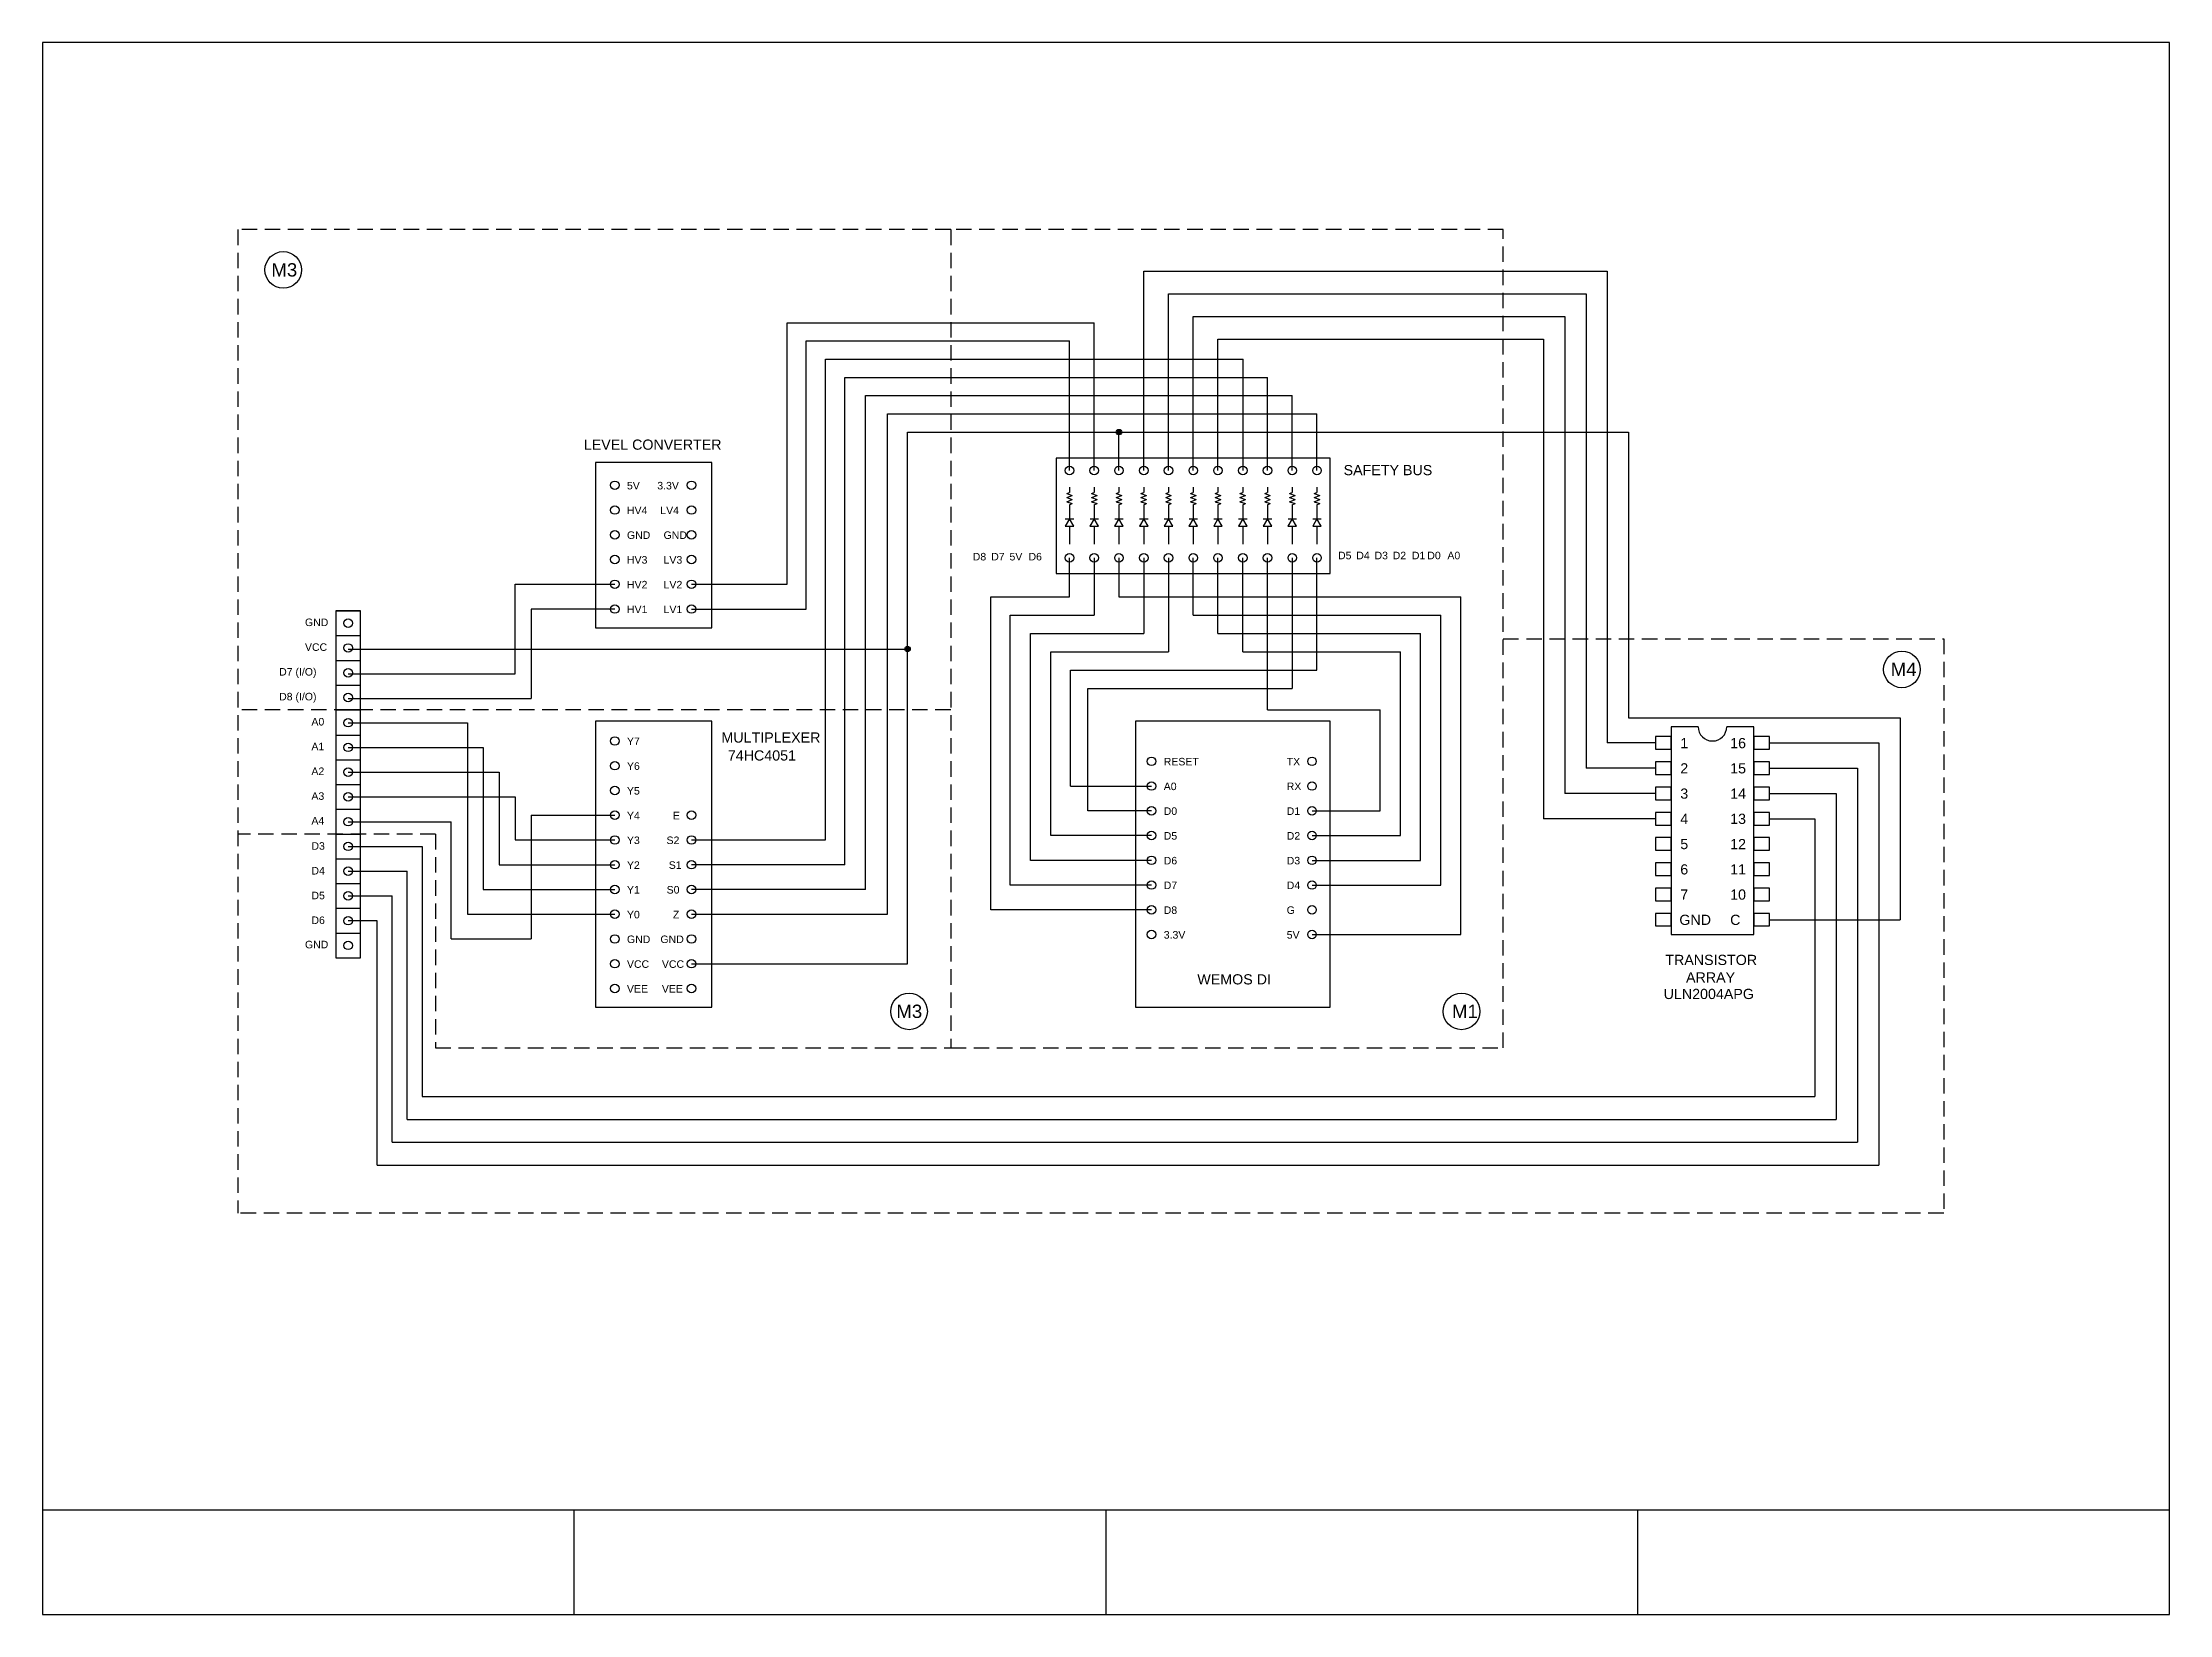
# Model space of a CAD drawing. Header units: inches. Extents: x 7.5 to 42, y -4.3 to 21.2.
import ezdxf

# ---------------------------------------------------------------- set-up
doc = ezdxf.new("R2010")
doc.units = ezdxf.units.IN
doc.header["$MEASUREMENT"] = 0
doc.linetypes.add('DASHED', pattern=[0.375, 0.25, -0.125])
for name, color, linetype in [('Connections', 253, 'Continuous'), ('Hardware', 86, 'Continuous'), ('Module Num', 4, 'Continuous'), ('Module Part', 146, 'DASHED')]:
    doc.layers.add(name, color=color, linetype=linetype)
doc.styles.get("Standard").update_dxf_attribs({"font": 'arial.ttf'})

msp = doc.modelspace()

# ---------------------------------------------------------------- hatches: boundary and pattern name
at = {"layer": 'Connections'}
h = msp.add_hatch(color=256, dxfattribs=at)
h.set_gradient(color1=(255, 255, 255), one_color=1, name='INVSPHERICAL')
edge = h.paths.add_edge_path()
edge.add_arc((24.987, 14.886), 0.0439, 0, 360)
h = msp.add_hatch(color=256, dxfattribs=at)
h.set_gradient(color1=(255, 255, 255), one_color=1, name='INVSPHERICAL')
edge = h.paths.add_edge_path()
edge.add_arc((21.557, 11.367), 0.0439, 0, 360)

# ---------------------------------------------------------------- linework, layer by layer
for p, q in [((42.027, -2.603), (7.527, -2.603)), ((16.152, -4.294), (16.152, -2.603)), ((24.777, -4.294), (24.777, -2.603)), ((33.402, -4.294), (33.402, -2.603))]:
    msp.add_line(p, q)
msp.add_lwpolyline([(42.027, 21.206), (7.527, 21.206), (7.527, -4.294), (42.027, -4.294)], close=True)
for p, q in [((25.389, 14.264), (25.389, 17.495)), ((25.389, 17.495), (32.908, 17.495)), ((32.908, 17.495), (32.908, 9.844)), ((25.79, 14.264), (25.79, 17.128)), ((25.79, 17.128), (32.563, 17.128)), ((32.563, 17.128), (32.563, 9.435)), ((19.603, 12.418), (19.603, 16.66)), ((19.603, 16.66), (24.586, 16.66)), ((24.586, 14.264), (24.586, 16.66)), ((26.192, 14.264), (26.192, 16.76)), ((26.192, 16.76), (32.217, 16.76)), ((32.217, 16.76), (32.217, 9.025)), ((19.915, 12.016), (19.915, 16.365)), ((19.915, 16.365), (24.184, 16.365)), ((24.184, 14.264), (24.184, 16.365)), ((26.593, 14.264), (26.593, 16.393)), ((26.593, 16.393), (31.872, 16.393)), ((31.872, 16.393), (31.872, 8.615)), ((20.227, 8.27), (20.227, 16.069)), ((20.227, 16.069), (26.999, 16.069)), ((26.999, 14.264), (26.999, 16.069)), ((20.539, 7.869), (20.539, 15.773)), ((20.539, 15.773), (27.396, 15.773)), ((27.396, 14.264), (27.396, 15.773)), ((20.878, 7.467), (20.878, 15.478)), ((20.878, 15.478), (27.798, 15.478)), ((21.23, 7.066), (21.23, 15.182)), ((21.23, 15.182), (28.199, 15.182)), ((27.798, 14.264), (27.798, 15.478)), ((28.199, 14.264), (28.199, 15.182)), ((21.557, 6.263), (21.557, 14.886)), ((21.557, 14.886), (24.987, 14.886)), ((24.987, 14.264), (24.987, 14.886)), ((24.987, 14.886), (33.253, 14.886)), ((33.253, 14.886), (33.253, 10.254)), ((24.184, 12.213), (24.184, 12.848)), ((24.586, 12.848), (24.586, 11.916)), ((24.987, 12.848), (24.987, 12.213)), ((25.389, 12.848), (25.389, 11.619)), ((25.79, 12.848), (25.79, 11.322)), ((26.192, 11.916), (26.192, 12.848)), ((26.593, 11.619), (26.593, 12.848)), ((26.995, 11.322), (26.995, 12.848)), ((27.396, 10.382), (27.396, 12.848)), ((27.798, 12.848), (27.798, 10.728)), ((28.199, 11.025), (28.199, 12.848)), ((15.192, 10.965), (15.192, 12.418)), ((15.192, 12.418), (16.808, 12.418)), ((18.052, 12.418), (19.603, 12.418)), ((22.908, 7.137), (22.908, 12.213)), ((22.908, 12.213), (24.184, 12.213)), ((24.987, 12.213), (30.533, 12.213)), ((30.533, 6.736), (30.533, 12.213)), ((16.808, 12.016), (15.454, 12.016)), ((15.454, 12.016), (15.454, 10.564)), ((18.052, 12.016), (19.915, 12.016)), ((23.222, 7.539), (23.222, 11.916)), ((23.222, 11.916), (24.586, 11.916)), ((26.192, 11.916), (30.206, 11.916)), ((30.206, 7.539), (30.206, 11.916)), ((23.553, 7.94), (23.553, 11.619)), ((23.553, 11.619), (25.389, 11.619)), ((26.593, 11.619), (29.879, 11.619)), ((29.879, 7.94), (29.879, 11.619)), ((12.485, 11.367), (21.557, 11.367)), ((23.884, 8.342), (23.884, 11.322)), ((23.884, 11.322), (25.79, 11.322)), ((26.995, 11.322), (29.553, 11.322)), ((29.553, 8.342), (29.553, 11.322)), ((12.485, 10.965), (15.192, 10.965)), ((24.198, 11.025), (28.199, 11.025)), ((24.198, 9.145), (24.198, 11.025)), ((24.481, 8.743), (24.481, 10.728)), ((24.481, 10.728), (27.798, 10.728)), ((12.485, 10.564), (15.454, 10.564)), ((27.396, 10.382), (29.226, 10.382)), ((29.226, 8.743), (29.226, 10.382)), ((12.485, 10.173), (14.418, 10.173)), ((14.418, 10.173), (14.418, 7.066)), ((33.253, 10.254), (37.657, 10.254)), ((37.657, 10.254), (37.657, 6.977)), ((37.657, 10.254), (37.657, 6.977)), ((12.485, 9.772), (14.676, 9.772)), ((14.676, 9.772), (14.676, 7.467)), ((33.689, 9.844), (32.908, 9.844)), ((35.54, 9.844), (37.312, 9.844)), ((37.312, 9.844), (37.312, 2.997)), ((12.485, 9.37), (14.934, 9.37)), ((14.934, 9.37), (14.934, 7.869)), ((33.689, 9.435), (32.563, 9.435)), ((35.54, 9.435), (36.966, 9.435)), ((36.966, 9.435), (36.966, 3.367)), ((24.198, 9.145), (25.515, 9.145)), ((33.689, 9.025), (32.217, 9.025)), ((35.54, 9.025), (36.621, 9.025)), ((36.621, 9.025), (36.621, 3.738)), ((12.485, 8.969), (15.192, 8.969)), ((15.192, 8.969), (15.192, 8.27)), ((15.454, 8.672), (16.808, 8.672)), ((15.454, 8.672), (15.454, 6.664)), ((25.515, 8.743), (24.481, 8.743)), ((28.118, 8.743), (29.226, 8.743)), ((12.485, 8.567), (14.153, 8.567)), ((14.153, 6.664), (14.153, 8.567)), ((25.515, 8.342), (23.884, 8.342)), ((28.118, 8.342), (29.553, 8.342)), ((33.689, 8.615), (31.872, 8.615)), ((35.54, 8.615), (36.276, 8.615)), ((36.276, 8.615), (36.276, 4.109)), ((12.485, 8.166), (13.687, 8.166)), ((13.687, 8.166), (13.687, 4.109)), ((15.192, 8.27), (16.808, 8.27)), ((18.052, 8.27), (20.227, 8.27)), ((25.515, 7.94), (23.553, 7.94)), ((28.118, 7.94), (29.879, 7.94)), ((12.485, 7.764), (13.443, 7.764)), ((13.443, 3.738), (13.443, 7.764)), ((14.934, 7.869), (16.808, 7.869)), ((20.539, 7.869), (18.052, 7.869)), ((12.485, 7.363), (13.199, 7.363)), ((13.199, 3.367), (13.199, 7.363)), ((14.676, 7.467), (16.808, 7.467)), ((20.878, 7.467), (18.052, 7.467)), ((25.515, 7.539), (23.222, 7.539)), ((28.118, 7.539), (30.206, 7.539)), ((12.956, 2.997), (12.956, 6.961)), ((14.418, 7.066), (16.808, 7.066)), ((18.052, 7.066), (21.23, 7.066)), ((25.515, 7.137), (22.908, 7.137)), ((35.54, 6.977), (37.657, 6.977)), ((14.153, 6.664), (15.454, 6.664)), ((28.118, 6.736), (30.533, 6.736)), ((18.052, 6.263), (21.557, 6.263)), ((13.687, 4.109), (36.276, 4.109)), ((13.443, 3.738), (36.621, 3.738)), ((13.199, 3.367), (36.966, 3.367)), ((12.956, 2.997), (37.312, 2.997))]:
    msp.add_line(p, q, dxfattribs=at)
for centre in [(24.987, 14.886), (21.557, 11.367)]:
    msp.add_circle(centre, 0.0439, dxfattribs=at)
at = {"layer": 'Hardware'}
for p, q in [((24.139, 13.889), (24.184, 13.905)), ((24.139, 13.889), (24.23, 13.856)), ((24.139, 13.824), (24.23, 13.856)), ((24.139, 13.824), (24.23, 13.791)), ((24.184, 13.994), (24.184, 13.905)), ((24.54, 13.889), (24.586, 13.905)), ((24.54, 13.889), (24.631, 13.856)), ((24.54, 13.824), (24.631, 13.856)), ((24.54, 13.824), (24.631, 13.791)), ((24.586, 13.994), (24.586, 13.905)), ((24.942, 13.889), (24.987, 13.905)), ((24.942, 13.889), (25.033, 13.856)), ((24.942, 13.824), (25.033, 13.856)), ((24.942, 13.824), (25.033, 13.791)), ((24.987, 13.994), (24.987, 13.905)), ((25.343, 13.889), (25.389, 13.905)), ((25.343, 13.889), (25.434, 13.856)), ((25.343, 13.824), (25.434, 13.856)), ((25.343, 13.824), (25.434, 13.791)), ((25.389, 13.994), (25.389, 13.905)), ((25.745, 13.889), (25.79, 13.905)), ((25.745, 13.889), (25.836, 13.856)), ((25.745, 13.824), (25.836, 13.856)), ((25.745, 13.824), (25.836, 13.791)), ((25.79, 13.994), (25.79, 13.905)), ((26.146, 13.889), (26.192, 13.905)), ((26.146, 13.889), (26.237, 13.856)), ((26.146, 13.824), (26.237, 13.856)), ((26.146, 13.824), (26.237, 13.791)), ((26.192, 13.994), (26.192, 13.905)), ((26.548, 13.889), (26.593, 13.905)), ((26.548, 13.889), (26.639, 13.856)), ((26.548, 13.824), (26.639, 13.856)), ((26.548, 13.824), (26.639, 13.791)), ((26.593, 13.994), (26.593, 13.905)), ((26.949, 13.889), (26.995, 13.905)), ((26.949, 13.889), (27.04, 13.856)), ((26.949, 13.824), (27.04, 13.856)), ((26.949, 13.824), (27.04, 13.791)), ((26.995, 13.994), (26.995, 13.905)), ((27.351, 13.889), (27.396, 13.905)), ((27.351, 13.889), (27.442, 13.856)), ((27.351, 13.824), (27.442, 13.856)), ((27.351, 13.824), (27.442, 13.791)), ((27.396, 13.994), (27.396, 13.905)), ((27.752, 13.889), (27.798, 13.905)), ((27.752, 13.889), (27.843, 13.856)), ((27.752, 13.824), (27.843, 13.856)), ((27.752, 13.824), (27.843, 13.791)), ((27.798, 13.994), (27.798, 13.905)), ((28.154, 13.889), (28.199, 13.905)), ((28.154, 13.889), (28.245, 13.856)), ((28.154, 13.824), (28.245, 13.856)), ((28.154, 13.824), (28.245, 13.791)), ((28.199, 13.994), (28.199, 13.905)), ((24.115, 13.481), (24.253, 13.481)), ((24.139, 13.758), (24.23, 13.791)), ((24.139, 13.758), (24.23, 13.726)), ((24.184, 13.709), (24.23, 13.726)), ((24.184, 13.709), (24.184, 13.621)), ((24.184, 13.621), (24.184, 13.481)), ((24.517, 13.481), (24.655, 13.481)), ((24.54, 13.758), (24.631, 13.791)), ((24.54, 13.758), (24.631, 13.726)), ((24.586, 13.709), (24.631, 13.726)), ((24.586, 13.709), (24.586, 13.621)), ((24.586, 13.621), (24.586, 13.481)), ((24.918, 13.481), (25.056, 13.481)), ((24.942, 13.758), (25.033, 13.791)), ((24.942, 13.758), (25.033, 13.726)), ((24.987, 13.709), (25.033, 13.726)), ((24.987, 13.709), (24.987, 13.621)), ((24.987, 13.621), (24.987, 13.481)), ((25.32, 13.481), (25.458, 13.481)), ((25.343, 13.758), (25.434, 13.791)), ((25.343, 13.758), (25.434, 13.726)), ((25.389, 13.709), (25.434, 13.726)), ((25.389, 13.709), (25.389, 13.621)), ((25.389, 13.621), (25.389, 13.481)), ((25.721, 13.481), (25.859, 13.481)), ((25.745, 13.758), (25.836, 13.791)), ((25.745, 13.758), (25.836, 13.726)), ((25.79, 13.709), (25.836, 13.726)), ((25.79, 13.709), (25.79, 13.621)), ((25.79, 13.621), (25.79, 13.481)), ((26.123, 13.481), (26.261, 13.481)), ((26.146, 13.758), (26.237, 13.791)), ((26.146, 13.758), (26.237, 13.726)), ((26.192, 13.709), (26.237, 13.726)), ((26.192, 13.709), (26.192, 13.621)), ((26.192, 13.621), (26.192, 13.481)), ((26.524, 13.481), (26.662, 13.481)), ((26.548, 13.758), (26.639, 13.791)), ((26.548, 13.758), (26.639, 13.726)), ((26.593, 13.709), (26.639, 13.726)), ((26.593, 13.709), (26.593, 13.621)), ((26.593, 13.621), (26.593, 13.481)), ((26.926, 13.481), (27.064, 13.481)), ((26.949, 13.758), (27.04, 13.791)), ((26.949, 13.758), (27.04, 13.726)), ((26.995, 13.709), (27.04, 13.726)), ((26.995, 13.709), (26.995, 13.621)), ((26.995, 13.621), (26.995, 13.481)), ((27.327, 13.481), (27.465, 13.481)), ((27.351, 13.758), (27.442, 13.791)), ((27.351, 13.758), (27.442, 13.726)), ((27.396, 13.709), (27.442, 13.726)), ((27.396, 13.709), (27.396, 13.621)), ((27.396, 13.621), (27.396, 13.481)), ((27.729, 13.481), (27.867, 13.481)), ((27.752, 13.758), (27.843, 13.791)), ((27.752, 13.758), (27.843, 13.726)), ((27.798, 13.709), (27.843, 13.726)), ((27.798, 13.709), (27.798, 13.621)), ((27.798, 13.621), (27.798, 13.481)), ((28.13, 13.481), (28.268, 13.481)), ((28.154, 13.758), (28.245, 13.791)), ((28.154, 13.758), (28.245, 13.726)), ((28.199, 13.709), (28.245, 13.726)), ((28.199, 13.709), (28.199, 13.621)), ((28.199, 13.621), (28.199, 13.481)), ((24.184, 13.359), (24.184, 13.068)), ((24.586, 13.359), (24.586, 13.068)), ((24.987, 13.359), (24.987, 13.068)), ((25.389, 13.359), (25.389, 13.068)), ((25.79, 13.359), (25.79, 13.068)), ((26.192, 13.359), (26.192, 13.068)), ((26.593, 13.359), (26.593, 13.068)), ((26.995, 13.359), (26.995, 13.068)), ((27.396, 13.359), (27.396, 13.068)), ((27.798, 13.359), (27.798, 13.068)), ((28.199, 13.359), (28.199, 13.068)), ((12.284, 11.987), (12.685, 11.987)), ((12.284, 11.585), (12.685, 11.585)), ((12.284, 11.184), (12.685, 11.184)), ((12.284, 10.782), (12.685, 10.782)), ((12.284, 10.381), (12.685, 10.381)), ((12.284, 9.972), (12.685, 9.972)), ((12.284, 9.571), (12.685, 9.571)), ((12.284, 9.169), (12.685, 9.169)), ((12.284, 8.768), (12.685, 8.768)), ((12.284, 8.366), (12.685, 8.366)), ((12.284, 7.965), (12.685, 7.965)), ((12.284, 7.563), (12.685, 7.563)), ((12.284, 7.162), (12.685, 7.162)), ((12.284, 7.162), (12.685, 7.162)), ((12.956, 6.961), (12.485, 6.961)), ((12.284, 6.76), (12.685, 6.76)), ((12.284, 6.76), (12.685, 6.76)), ((12.284, 6.76), (12.685, 6.76)), ((12.284, 6.359), (12.685, 6.359))]:
    msp.add_line(p, q, dxfattribs=at)
for points in [[(16.497, 14.394), (16.497, 11.711), (18.381, 11.711), (18.381, 14.394)], [(23.969, 14.463), (23.969, 12.591), (28.415, 12.591), (28.415, 14.463)], [(24.114, 13.359), (24.254, 13.359), (24.184, 13.481)], [(24.515, 13.359), (24.656, 13.359), (24.586, 13.481)], [(24.917, 13.359), (25.057, 13.359), (24.987, 13.481)], [(25.318, 13.359), (25.459, 13.359), (25.389, 13.481)], [(25.72, 13.359), (25.86, 13.359), (25.79, 13.481)], [(26.121, 13.359), (26.262, 13.359), (26.192, 13.481)], [(26.523, 13.359), (26.663, 13.359), (26.593, 13.481)], [(26.924, 13.359), (27.065, 13.359), (26.995, 13.481)], [(27.326, 13.359), (27.466, 13.359), (27.396, 13.481)], [(27.727, 13.359), (27.868, 13.359), (27.798, 13.481)], [(28.129, 13.359), (28.269, 13.359), (28.199, 13.481)], [(12.284, 11.987), (12.284, 10.381), (12.685, 10.381), (12.685, 11.987)], [(12.284, 10.381), (12.284, 6.359), (12.685, 6.359), (12.685, 10.381)], [(16.497, 10.2), (16.497, 5.556), (18.381, 5.556), (18.381, 10.2)], [(25.254, 10.198), (25.254, 5.556), (28.415, 5.556), (28.415, 10.198)], [(33.689, 9.947), (33.689, 9.742), (33.943, 9.742), (33.943, 9.947)], [(35.286, 9.947), (35.286, 9.742), (35.54, 9.742), (35.54, 9.947)], [(33.689, 9.537), (33.689, 9.332), (33.943, 9.332), (33.943, 9.537)], [(35.286, 9.537), (35.286, 9.332), (35.54, 9.332), (35.54, 9.537)], [(33.689, 9.127), (33.689, 8.923), (33.943, 8.923), (33.943, 9.127)], [(35.286, 9.127), (35.286, 8.923), (35.54, 8.923), (35.54, 9.127)], [(33.689, 8.718), (33.689, 8.513), (33.943, 8.513), (33.943, 8.718)], [(35.286, 8.718), (35.286, 8.513), (35.54, 8.513), (35.54, 8.718)], [(33.689, 8.308), (33.689, 8.103), (33.943, 8.103), (33.943, 8.308)], [(35.286, 8.308), (35.286, 8.103), (35.54, 8.103), (35.54, 8.308)], [(33.689, 7.899), (33.689, 7.694), (33.943, 7.694), (33.943, 7.899)], [(35.286, 7.899), (35.286, 7.694), (35.54, 7.694), (35.54, 7.899)], [(33.689, 7.489), (33.689, 7.284), (33.943, 7.284), (33.943, 7.489)], [(35.286, 7.489), (35.286, 7.284), (35.54, 7.284), (35.54, 7.489)], [(33.689, 7.079), (33.689, 6.875), (33.943, 6.875), (33.943, 7.079)], [(35.286, 7.079), (35.286, 6.875), (35.54, 6.875), (35.54, 7.079)]]:
    msp.add_lwpolyline(points, close=True, dxfattribs=at)
msp.add_lwpolyline([(34.383, 10.108), (33.943, 10.108), (33.943, 6.739), (35.286, 6.739), (35.286, 10.108), (34.846, 10.108)], dxfattribs=at)
for centre in [(24.184, 14.264), (24.586, 14.264), (24.987, 14.264), (25.389, 14.264), (25.79, 14.264), (26.192, 14.264), (26.593, 14.264), (26.995, 14.264), (27.396, 14.264), (27.798, 14.264), (28.199, 14.264), (16.808, 14.024), (18.052, 14.024), (16.808, 13.622), (18.052, 13.622), (16.808, 13.221), (18.052, 13.221), (16.808, 12.819), (18.052, 12.819), (24.184, 12.848), (24.586, 12.848), (24.987, 12.848), (25.389, 12.848), (25.79, 12.848), (26.192, 12.848), (26.593, 12.848), (26.995, 12.848), (27.396, 12.848), (27.798, 12.848), (28.199, 12.848), (16.808, 12.418), (18.052, 12.418), (16.808, 12.016), (18.052, 12.016), (12.485, 11.786), (12.485, 11.385), (12.485, 10.983), (12.485, 10.582), (12.485, 10.173), (12.485, 9.772), (16.808, 9.876), (12.485, 9.37), (16.808, 9.475), (25.515, 9.546), (28.118, 9.546), (12.485, 8.969), (16.808, 9.073), (25.515, 9.145), (28.118, 9.145), (28.118, 9.145), (12.485, 8.567), (16.808, 8.672), (18.052, 8.672), (25.515, 8.743), (28.118, 8.743), (16.808, 8.27), (18.052, 8.27), (25.515, 8.342), (28.118, 8.342), (12.485, 8.166), (16.808, 7.869), (18.052, 7.869), (25.515, 7.94), (28.118, 7.94), (12.485, 7.764), (25.515, 7.539), (28.118, 7.539), (12.485, 7.363), (16.808, 7.467), (18.052, 7.467), (12.485, 6.961), (16.808, 7.066), (18.052, 7.066), (25.515, 7.137), (28.118, 7.137), (12.485, 6.56), (16.808, 6.664), (18.052, 6.664), (25.515, 6.736), (28.118, 6.736), (16.808, 6.263), (18.052, 6.263), (16.808, 5.861), (18.052, 5.861)]:
    msp.add_circle(centre, 0.0691, dxfattribs=at)
msp.add_arc((34.614, 10.108), 0.232, 180, 0, dxfattribs=at)
at = {"layer": 'Module Num'}
for centre in [(11.431, 17.518), (37.687, 11.037), (21.582, 5.49), (30.543, 5.49)]:
    msp.add_circle(centre, 0.297, dxfattribs=at)
at = {"layer": 'Module Part'}
for p, q in [((22.258, 18.172), (10.694, 18.172)), ((10.694, 18.172), (10.694, 2.218)), ((31.22, 11.534), (38.364, 11.534)), ((38.364, 11.534), (38.364, 2.218)), ((22.258, 10.381), (10.694, 10.381)), ((13.9, 8.366), (10.694, 8.366)), ((13.9, 8.366), (13.9, 4.897)), ((13.9, 4.897), (22.258, 4.897)), ((38.364, 2.218), (10.694, 2.218))]:
    msp.add_line(p, q, dxfattribs=at)
msp.add_lwpolyline([(22.258, 18.172), (22.258, 4.897), (31.22, 4.897), (31.22, 18.172)], close=True, dxfattribs=at)

# ---------------------------------------------------------------- texts
at = {"layer": 'Hardware'}
for s, height, p in [('LEVEL CONVERTER', 0.16545, (16.306, 14.601)), ('SAFETY BUS', 0.1654, (28.631, 14.188)), ('5V', 0.1221, (17.006, 13.957)), ('3.3V', 0.1221, (17.498, 13.957)), ('HV4', 0.1221, (17.006, 13.556)), ('LV4', 0.1221, (17.547, 13.556)), ('GND', 0.1221, (17.006, 13.154)), ('GND', 0.1221, (17.6, 13.154)), ('HV3', 0.1221, (17.006, 12.753)), ('LV3', 0.1221, (17.6, 12.753)), ('D8', 0.1221, (22.615, 12.805)), ('D7', 0.1221, (22.914, 12.805)), ('5V', 0.1221, (23.211, 12.805)), ('D6', 0.1221, (23.519, 12.805)), ('D5', 0.1221, (28.54, 12.824)), ('D4', 0.1221, (28.836, 12.824)), ('D3', 0.1221, (29.132, 12.824)), ('D2', 0.1221, (29.427, 12.824)), ('D1', 0.1221, (29.738, 12.824)), ('D0', 0.1221, (29.988, 12.824)), ('A0', 0.1221, (30.314, 12.824)), ('HV2', 0.1221, (17.006, 12.351)), ('LV2', 0.1221, (17.6, 12.351)), ('GND', 0.1221, (11.783, 11.74)), ('HV1', 0.1221, (17.006, 11.95)), ('LV1', 0.1221, (17.6, 11.95)), ('VCC', 0.1221, (11.783, 11.338)), ('D7 (I/O)', 0.1221, (11.364, 10.937)), ('D8 (I/O)', 0.1221, (11.364, 10.535)), ('A0', 0.1221, (11.888, 10.127)), ('A0', 0.1221, (11.888, 10.127)), ('MULTIPLEXER', 0.16545, (18.539, 9.85)), ('A1', 0.1221, (11.888, 9.725)), ('Y7', 0.1221, (17.006, 9.81)), ('74HC4051', 0.1654, (18.643, 9.559)), ('1', 0.165, (34.092, 9.759)), ('16', 0.1654, (34.901, 9.759)), ('A2', 0.1221, (11.888, 9.324)), ('Y6', 0.1221, (17.006, 9.408)), ('RESET', 0.1221, (25.713, 9.48)), ('TX', 0.1221, (27.708, 9.48)), ('2', 0.165, (34.092, 9.35)), ('15', 0.1654, (34.901, 9.35)), ('A3', 0.1221, (11.888, 8.922)), ('Y5', 0.1221, (17.006, 9.007)), ('A0', 0.1221, (25.713, 9.079)), ('RX', 0.1221, (27.708, 9.079)), ('3', 0.165, (34.092, 8.94)), ('14', 0.1654, (34.901, 8.94)), ('A4', 0.1221, (11.888, 8.521)), ('Y4', 0.1221, (17.006, 8.605)), ('E', 0.122, (17.751, 8.605)), ('D0', 0.1221, (25.713, 8.677)), ('D1', 0.1221, (27.708, 8.677)), ('4', 0.165, (34.092, 8.531)), ('13', 0.1654, (34.901, 8.531)), ('Y3', 0.1221, (17.006, 8.204)), ('S2', 0.1221, (17.648, 8.204)), ('D5', 0.1221, (25.713, 8.276)), ('D2', 0.1221, (27.708, 8.276)), ('5', 0.165, (34.092, 8.121)), ('12', 0.1654, (34.901, 8.121)), ('D3', 0.1221, (11.888, 8.112)), ('D6', 0.1221, (25.713, 7.874)), ('D3', 0.1221, (27.708, 7.874)), ('D4', 0.1221, (11.888, 7.71)), ('Y2', 0.1221, (17.006, 7.802)), ('S1', 0.1221, (17.684, 7.802)), ('D7', 0.1221, (25.713, 7.473)), ('D4', 0.1221, (27.708, 7.473)), ('6', 0.165, (34.092, 7.711)), ('11', 0.1654, (34.901, 7.711)), ('D5', 0.1221, (11.888, 7.309)), ('Y1', 0.1221, (17.006, 7.401)), ('S0', 0.1221, (17.65, 7.401)), ('7', 0.165, (34.092, 7.302)), ('10', 0.1654, (34.901, 7.302)), ('D6', 0.1221, (11.888, 6.907)), ('Y0', 0.1221, (17.006, 6.999)), ('Z', 0.122, (17.752, 6.999)), ('D8', 0.1221, (25.713, 7.071)), ('G', 0.122, (27.708, 7.071)), ('GND', 0.1654, (34.077, 6.892)), ('C', 0.165, (34.901, 6.892)), ('GND', 0.1221, (11.783, 6.513)), ('GND', 0.1221, (17.006, 6.598)), ('GND', 0.1221, (17.549, 6.598)), ('3.3V', 0.1221, (25.713, 6.67)), ('5V', 0.1221, (27.708, 6.67)), ('VCC', 0.1221, (17.006, 6.196)), ('VCC', 0.1221, (17.573, 6.196)), ('TRANSISTOR', 0.1654, (33.849, 6.242)), ('VEE', 0.1221, (17.006, 5.795)), ('VEE', 0.1221, (17.573, 5.795)), ('WEMOS DI', 0.1654, (26.258, 5.927)), ('ARRAY', 0.1654, (34.185, 5.958)), ('ULN2004APG', 0.1654, (33.822, 5.69))]:
    msp.add_text(s, height=height, dxfattribs=at).set_placement(p)
at = {"layer": 'Module Num'}
for s, p in [('M3', (11.239, 17.411)), ('M4', (37.505, 10.93)), ('M3', (21.376, 5.383)), ('M1', (30.389, 5.383))]:
    msp.add_text(s, height=0.2159, dxfattribs=at).set_placement(p)

doc.saveas('drawing.dxf')
